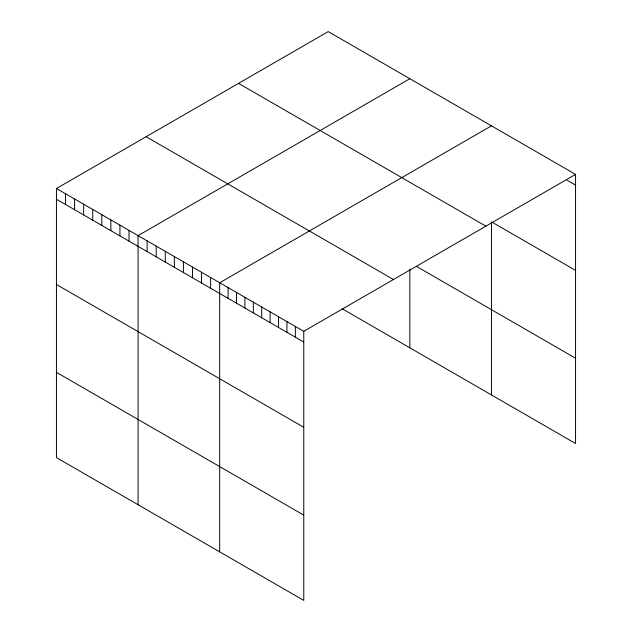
<?xml version="1.0" encoding="UTF-8"?>
<svg xmlns="http://www.w3.org/2000/svg" width="632" height="632" viewBox="0 0 632 632"><rect width="100%" height="100%" fill="white"/><g stroke="black" fill="none" stroke-linecap="round" stroke-linejoin="round"><path stroke-width="0.95" d="M56.446 188.51L303.771 331.302L303.771 600.4L56.446 457.608L56.446 188.51L328.229 31.6L575.554 174.393L575.554 443.49L342.244 308.787M409.844 78.724L138.068 235.633L138.068 504.731M491.459 125.839L219.683 282.757L219.683 551.855M303.771 331.302L575.554 174.393M567.141 180.262L575.554 185.113M492.304 222.314L575.554 270.377M238.541 83.377L485.866 226.169M416.441 266.364L575.554 358.226M146.134 136.733L393.46 279.518M56.446 199.23L303.771 342.023M56.446 284.495L303.771 427.287M56.446 372.343L303.771 515.135M491.459 221.832L491.459 394.937M409.844 269.335L409.844 347.821M295.365 326.444L295.365 337.172M286.952 321.593L286.952 332.313M278.546 316.735L278.546 327.463M270.133 311.884L270.133 322.604M261.727 307.026L261.727 317.754M253.321 302.175L253.321 312.895M244.908 297.317L244.908 308.045M236.502 292.466L236.502 303.186M228.089 287.607L228.089 298.328M210.614 277.519L210.614 288.239M201.545 272.281L201.545 283.002M192.476 267.044L192.476 277.772M183.406 261.814L183.406 272.534M174.337 256.576L174.337 267.297M165.268 251.338L165.268 262.059M156.199 246.101L156.199 256.829M147.138 240.871L147.138 251.591M128.999 230.396L128.999 241.116M119.93 225.158L119.93 235.886M110.861 219.928L110.861 230.648M101.791 214.69L101.791 225.411M92.722 209.453L92.722 220.173M83.653 204.215L83.653 214.943M74.584 198.985L74.584 209.706M65.515 193.748L65.515 204.468"/></g></svg>
